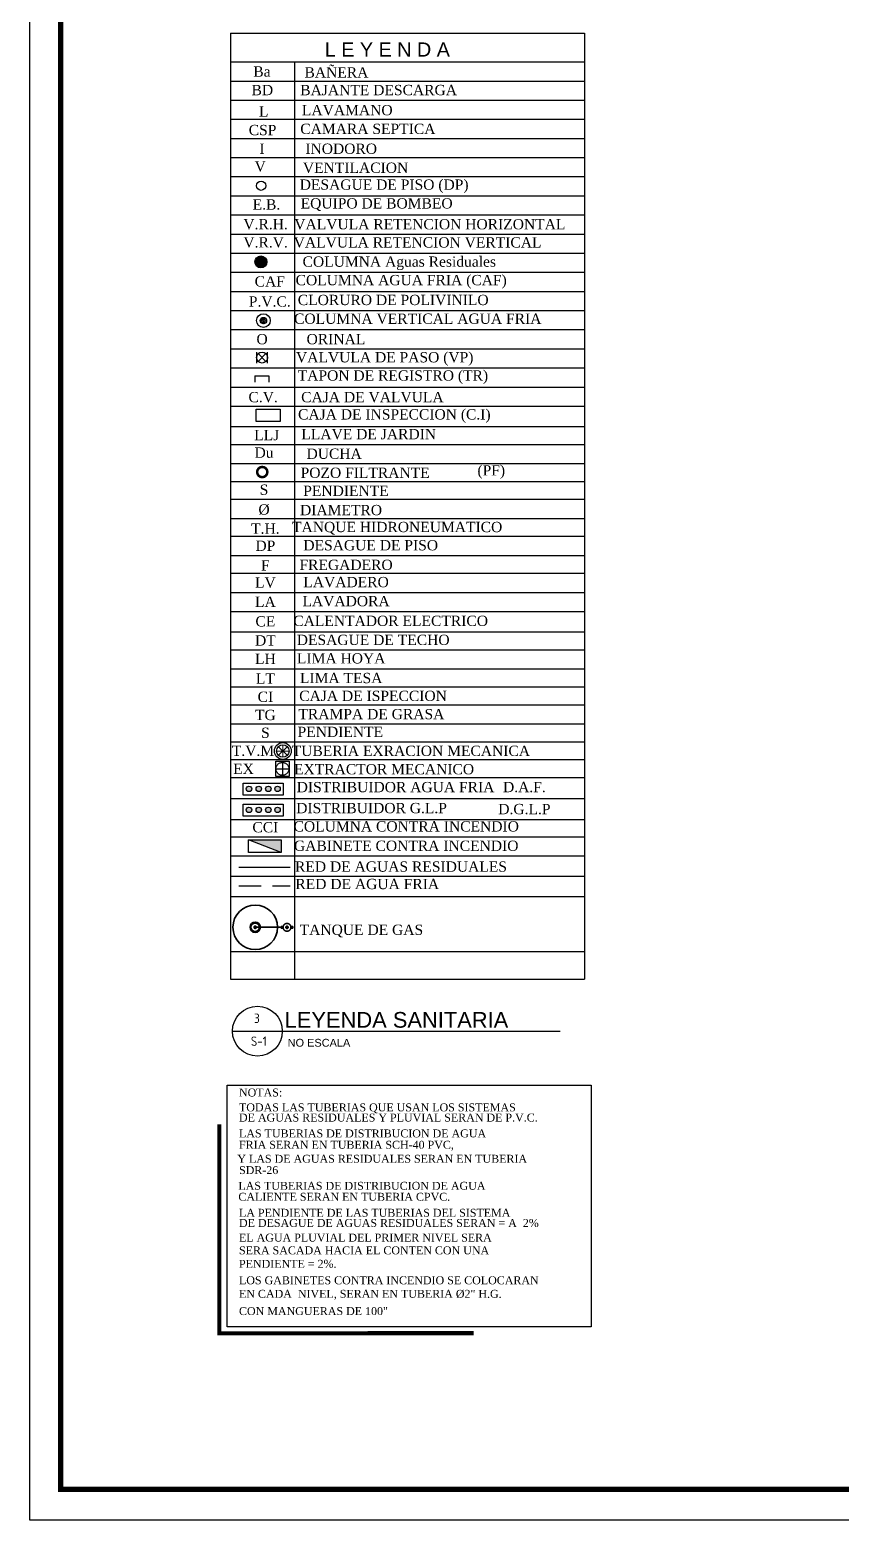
# Model space of a CAD drawing. Header units: feet. Extents: x 1019 to 2236, y -546 to 122.
# Drawn here: x 1054.27 to 1065.74, y -416.12 to -395.07 of the extents above; entities that cross this region are included whole.
import ezdxf
from ezdxf.enums import TextEntityAlignment as Align

# ---------------------------------------------------------------- set-up
doc = ezdxf.new("R2010")
doc.units = ezdxf.units.FT
doc.header["$LTSCALE"] = 0.05
doc.header["$MEASUREMENT"] = 0
doc.linetypes.add('ACAD_ISO14W100', pattern=[25.5, 12, -3, 0.5, -3, 0.5, -3, 0.5, -3])
doc.linetypes.add('HIDDEN', pattern=[9.525, 6.35, -3.175])
for name, color, linetype in [('2', 7, 'Continuous'), ('8', 7, 'Continuous'), ('AGUAS-N', 4, 'Continuous'), ('ANNOBJ', 2, 'Continuous'), ('LINEA-L', 3, 'Continuous'), ('MARCO', 1, 'Continuous'), ('techo2', 3, 'Continuous'), ('TEXTO', 2, 'Continuous'), ('TEXTO1', 4, 'Continuous'), ('TEXTO2', 2, 'Continuous'), ('textos', 7, 'Continuous'), ('VUELO', 8, 'HIDDEN')]:
    doc.layers.add(name, color=color, linetype=linetype)
doc.layers.add('CE-Hormigón-Muros Contención', color=250, linetype='Continuous', lineweight=0)
doc.layers.add('GAS', color=6, linetype='ACAD_ISO14W100', lineweight=35)
doc.styles.add('DAMIAN', font='arial.ttf', dxfattribs={"height": 0.12})
doc.styles.add('GDG', font='times.ttf', dxfattribs={"height": 0.15})
doc.styles.add('RD100', font='ARCHITXT.SHX', dxfattribs={"width": 0.9, "height": 0.125})
doc.styles.get("Standard").update_dxf_attribs({"font": 'arial.ttf'})
doc.styles.add('STYLE2', font='arial.ttf')
doc.linetypes.add('GAS_LINE', pattern='A,12.7,-5.08,["GAS",Standard,S=2.54,R=0,X=-2.54,Y=-1.27],-6.35', length=24.13)

msp = doc.modelspace()

# ---------------------------------------------------------------- hatches: boundary and pattern name
at = {"layer": 'GAS'}
h = msp.add_hatch(color=256, dxfattribs=at)
h.dxf.hatch_style = 1
edge = h.paths.add_edge_path()
edge.add_arc((1057.457, -407.747), 0.0161, 0, 360)
h = msp.add_hatch(color=256, dxfattribs=at)
h.dxf.hatch_style = 1
edge = h.paths.add_edge_path()
edge.add_arc((1057.906, -407.747), 0.0161, 0, 360)
at = {"layer": 'techo2', "linetype": 'Continuous', "ltscale": 0.1}
h = msp.add_hatch(color=256, dxfattribs=at)
h.paths.add_polyline_path([(1057.407, -405.791, 1), (1057.33, -405.791, 1)])
h.paths.add_polyline_path([(1057.546, -405.791, 1), (1057.469, -405.791, 1)])
h.paths.add_polyline_path([(1057.681, -405.791, 1), (1057.605, -405.791, 1)])
h.paths.add_polyline_path([(1057.812, -405.791, 1), (1057.735, -405.791, 1)])
h = msp.add_hatch(color=256, dxfattribs=at)
h.paths.add_polyline_path([(1057.407, -406.088, 1), (1057.33, -406.088, 1)])
h.paths.add_polyline_path([(1057.546, -406.088, 1), (1057.469, -406.088, 1)])
h.paths.add_polyline_path([(1057.681, -406.088, 1), (1057.605, -406.088, 1)])
h.paths.add_polyline_path([(1057.812, -406.088, 1), (1057.735, -406.088, 1)])
msp.add_hatch(color=256, dxfattribs=at).paths.add_polyline_path([(1057.822, -406.511), (1057.361, -406.511), (1057.822, -406.688)])
at = {"layer": 'TEXTO'}
msp.add_hatch(color=256, dxfattribs=at).paths.add_polyline_path([(1057.621, -398.346, 1), (1057.452, -398.346, 1)])
h = msp.add_hatch(color=256, dxfattribs=at)
h.paths.add_polyline_path([(1057.466, -401.315, 1), (1057.647, -401.315, 1)])
h.paths.add_polyline_path([(1057.611, -401.315, -1), (1057.502, -401.315, -1)], flags=16)

# ---------------------------------------------------------------- linework, layer by layer
at = {"layer": '2', "color": 1, "linetype": 'Continuous'}
for p, q in [((1057.11, -395.114), (1062.108, -395.114)), ((1057.11, -395.114), (1057.11, -408.478)), ((1062.108, -395.114), (1062.108, -408.478)), ((1057.11, -395.519), (1062.108, -395.519)), ((1057.11, -395.79), (1062.108, -395.79)), ((1057.11, -396.06), (1062.108, -396.06)), ((1057.11, -396.33), (1062.108, -396.33)), ((1057.11, -396.6), (1062.108, -396.6)), ((1057.11, -396.871), (1062.108, -396.871)), ((1057.11, -397.141), (1062.108, -397.141)), ((1057.11, -397.411), (1062.108, -397.411)), ((1057.11, -397.681), (1062.108, -397.681)), ((1057.11, -397.952), (1062.108, -397.952)), ((1057.11, -398.222), (1062.108, -398.222)), ((1057.11, -398.492), (1062.108, -398.492)), ((1057.11, -398.762), (1062.108, -398.762)), ((1057.11, -399.033), (1062.108, -399.033)), ((1057.11, -399.303), (1062.108, -399.303)), ((1057.11, -399.573), (1062.108, -399.573)), ((1057.11, -399.843), (1062.108, -399.843)), ((1057.11, -400.114), (1062.108, -400.114)), ((1057.11, -400.384), (1062.108, -400.384)), ((1057.11, -400.671), (1062.108, -400.671)), ((1057.11, -400.924), (1062.108, -400.924)), ((1057.11, -401.195), (1062.108, -401.195)), ((1057.11, -401.447), (1062.108, -401.447)), ((1057.11, -401.7), (1062.108, -401.7)), ((1057.11, -401.97), (1062.108, -401.97)), ((1057.11, -402.223), (1062.108, -402.223)), ((1057.11, -402.493), (1062.108, -402.493)), ((1057.11, -402.745), (1062.108, -402.745)), ((1057.11, -403.016), (1062.108, -403.016)), ((1057.11, -403.286), (1062.108, -403.286)), ((1057.11, -403.573), (1062.108, -403.573)), ((1057.11, -403.826), (1062.108, -403.826)), ((1057.11, -404.097), (1062.108, -404.097)), ((1057.11, -404.349), (1062.108, -404.349)), ((1057.11, -404.602), (1062.108, -404.602)), ((1057.11, -404.872), (1062.108, -404.872)), ((1057.11, -405.125), (1062.108, -405.125)), ((1057.11, -405.377), (1062.108, -405.377)), ((1057.11, -405.63), (1062.108, -405.63)), ((1057.11, -405.928), (1062.108, -405.928)), ((1057.11, -406.225), (1062.108, -406.225)), ((1057.11, -406.468), (1062.108, -406.468)), ((1057.11, -406.738), (1062.108, -406.738)), ((1057.11, -407.026), (1062.108, -407.026)), ((1057.11, -407.026), (1062.108, -407.026)), ((1057.11, -407.313), (1062.108, -407.313)), ((1057.11, -408.087), (1062.108, -408.087)), ((1057.11, -408.478), (1062.108, -408.478))]:
    msp.add_line(p, q, dxfattribs=at)
at = {"layer": '8', "color": 1, "linetype": 'Continuous'}
msp.add_line((1058.011, -395.519), (1058.011, -408.478), dxfattribs=at)
at = {"layer": 'AGUAS-N', "color": 3, "linetype": 'HIDDEN', "ltscale": 5}
for p, q in [((1057.75, -405.508), (1057.932, -405.508)), ((1057.841, -405.417), (1057.841, -405.6))]:
    msp.add_line(p, q, dxfattribs=at)
msp.add_lwpolyline([(1057.747, -405.401), (1057.935, -405.401), (1057.935, -405.615), (1057.747, -405.615)], close=True, dxfattribs=at)
at = {"layer": 'AGUAS-N', "color": 6, "linetype": 'Continuous', "ltscale": 0.1}
for radius in [0.119, 0.0879]:
    msp.add_circle((1057.847, -405.256), radius, dxfattribs=at)
at = {"layer": 'AGUAS-N', "color": 3, "linetype": 'HIDDEN', "ltscale": 5}
msp.add_circle((1057.841, -405.508), 0.0913, dxfattribs=at)
at = {"layer": 'ANNOBJ', "ltscale": 0.05, "elevation": 12.252}
msp.add_lwpolyline([(1057.062, -409.979), (1062.205, -409.979), (1062.205, -413.391), (1057.062, -413.391)], close=True, dxfattribs=at)
at = {"layer": 'ANNOBJ', "ltscale": 0.05, "const_width": 0.0582, "elevation": 12.252}
msp.add_lwpolyline([(1056.95, -410.532), (1056.95, -413.483), (1060.546, -413.481)], dxfattribs=at)
at = {"layer": 'CE-Hormigón-Muros Contención', "linetype": 'Continuous', "ltscale": 0.1}
for p, q in [((1057.759, -405.256), (1057.935, -405.256)), ((1057.911, -405.195), (1057.784, -405.317)), ((1057.784, -405.195), (1057.911, -405.317)), ((1057.847, -405.168), (1057.847, -405.344))]:
    msp.add_line(p, q, dxfattribs=at)
at = {"layer": 'GAS', "linetype": 'GAS_LINE'}
msp.add_line((1057.457, -407.747), (1057.822, -407.747), dxfattribs=at)
at = {"layer": 'GAS'}
for points in [[(1057.852, -407.735), (1057.822, -407.735), (1057.822, -407.759), (1057.852, -407.759), (1057.852, -407.759)], [(1057.96, -407.735), (1057.99, -407.735), (1057.99, -407.759), (1057.96, -407.759), (1057.96, -407.759)]]:
    msp.add_lwpolyline(points, dxfattribs=at)
at = {"layer": 'GAS', "linetype": 'Continuous', "ltscale": 5}
for radius in [0.315, 0.0731, 0.06]:
    msp.add_circle((1057.457, -407.747), radius, dxfattribs=at)
at = {"layer": 'GAS'}
for centre, radius in [((1057.457, -407.747), 0.0161), ((1057.906, -407.747), 0.0555), ((1057.906, -407.747), 0.0161)]:
    msp.add_circle(centre, radius, dxfattribs=at)
at = {"layer": 'LINEA-L'}
msp.add_line((1057.137, -409.215), (1061.766, -409.215), dxfattribs=at)
msp.add_circle((1057.488, -409.215), 0.352, dxfattribs=at)
at = {"layer": 'MARCO'}
msp.add_lwpolyline([(1054.272, -374.123), (1118.772, -374.123), (1118.772, -416.123), (1054.272, -416.123)], close=True, dxfattribs=at)
at = {"layer": 'MARCO', "const_width": 0.075}
msp.add_lwpolyline([(1111.6, -374.557), (1054.706, -374.557), (1054.706, -415.689), (1111.6, -415.689)], close=True, dxfattribs=at)
at = {"layer": 'techo2', "linetype": 'Continuous', "ltscale": 0.1}
msp.add_line((1057.822, -406.688), (1057.361, -406.511), dxfattribs=at)
for points in [[(1057.289, -405.712), (1057.854, -405.712), (1057.854, -405.878), (1057.289, -405.878)], [(1057.289, -406.009), (1057.854, -406.009), (1057.854, -406.175), (1057.289, -406.175)], [(1057.361, -406.511), (1057.822, -406.511), (1057.822, -406.688), (1057.361, -406.688)]]:
    msp.add_lwpolyline(points, close=True, dxfattribs=at)
for centre in [(1057.369, -405.791), (1057.508, -405.791), (1057.643, -405.791), (1057.773, -405.791), (1057.369, -406.088), (1057.508, -406.088), (1057.643, -406.088), (1057.773, -406.088)]:
    msp.add_circle(centre, 0.0384, dxfattribs=at)
at = {"layer": 'TEXTO'}
for p, q in [((1057.528, -399.177), (1057.574, -399.13)), ((1057.533, -399.197), (1057.594, -399.135)), ((1057.545, -399.21), (1057.608, -399.147)), ((1057.562, -399.219), (1057.616, -399.164)), ((1057.589, -399.217), (1057.615, -399.191)), ((1057.476, -399.62), (1057.476, -399.775)), ((1057.499, -399.642), (1057.609, -399.752)), ((1057.499, -399.752), (1057.609, -399.642)), ((1057.631, -399.775), (1057.631, -399.62)), ((1057.451, -399.957), (1057.648, -399.957)), ((1057.451, -399.957), (1057.451, -400.045)), ((1057.648, -399.957), (1057.648, -400.045))]:
    msp.add_line(p, q, dxfattribs=at)
for centre, radius in [((1057.541, -397.269), 0.0659), ((1057.537, -398.346, 8.956), 0.0845), ((1057.573, -399.175), 0.0966), ((1057.573, -399.175), 0.0452), ((1057.554, -399.697), 0.0776)]:
    msp.add_circle(centre, radius, dxfattribs=at)
msp.add_3dface([(1057.472, -400.428), (1057.809, -400.428), (1057.809, -400.6), (1057.472, -400.6)], dxfattribs=at)
at = {"layer": 'VUELO', "color": 20, "linetype": 'Continuous'}
msp.add_line((1057.226, -406.899, -31.807), (1057.949, -406.899, -31.807), dxfattribs=at)
at = {"layer": 'VUELO', "color": 8, "linetype": 'HIDDEN'}
msp.add_line((1057.226, -407.16, -31.807), (1057.949, -407.16, -31.807), dxfattribs=at)

# ---------------------------------------------------------------- texts
at = {"layer": 'TEXTO', "style": 'GDG'}
for s, height, p in [('Ba', 0.1454, (1057.552, -395.657)), ('BAÑERA', 0.1454, (1058.605, -395.649)), ('BD', 0.1454, (1057.558, -395.918)), ('BAJANTE DESCARGA', 0.14542, (1059.201, -395.918)), ('L', 0.145, (1057.578, -396.22)), ('LAVAMANO', 0.1454, (1058.758, -396.202)), ('CSP', 0.1454, (1057.561, -396.483)), ('CAMARA SEPTICA', 0.14542, (1059.049, -396.466)), ('I', 0.145, (1057.552, -396.747)), ('INODORO', 0.1454, (1058.672, -396.747)), ('V', 0.145, (1057.528, -396.999)), ('VENTILACION', 0.14542, (1058.875, -397.016)), ('DESAGUE DE PISO (DP)', 0.14542, (1059.279, -397.273)), ('E.B.', 0.1454, (1057.616, -397.536)), ('EQUIPO DE BOMBEO', 0.14542, (1059.173, -397.536)), ('V.R.H.', 0.1454, (1057.604, -397.814)), ('VALVULA RETENCION HORIZONTAL', 0.14542, (1059.925, -397.814)), ('V.R.V.', 0.1454, (1057.604, -398.071)), ('VALVULA RETENCION VERTICAL', 0.14542, (1059.752, -398.071)), ('COLUMNA Aguas Residuales', 0.14542, (1059.493, -398.361)), (' CAF ', 0.1454, (1057.663, -398.622)), ('COLUMNA AGUA FRIA (CAF)', 0.14542, (1059.52, -398.622)), ('CLORURO DE POLIVINILO', 0.14542, (1059.407, -398.884)), ('P.V.C.', 0.1454, (1057.663, -398.906)), ('COLUMNA VERTICAL AGUA FRIA', 0.14542, (1059.754, -399.149)), ('O          ORINAL', 0.14542, (1058.244, -399.437)), ('VALVULA DE PASO (VP)', 0.14542, (1059.287, -399.712)), ('TAPON DE REGISTRO (TR)', 0.14542, (1059.403, -399.97)), ('C.V.      CAJA DE VALVULA', 0.14542, (1058.741, -400.257)), ('CAJA DE INSPECCION (C.I)', 0.14542, (1059.423, -400.519)), ('LLAVE DE JARDIN', 0.14542, (1059.061, -400.78)), ('LLJ', 0.1454, (1057.62, -400.793)), ('Du', 0.1454, (1057.582, -401.041)), ('DUCHA', 0.1454, (1058.573, -401.056)), ('POZO FILTRANTE', 0.14542, (1059.011, -401.325)), ('(PF)', 0.1454, (1060.793, -401.31)), ('S', 0.145, (1057.582, -401.564)), ('PENDIENTE', 0.1454, (1058.74, -401.58)), ('%%C', 0.1454, (1057.582, -401.844)), ('DIAMETRO', 0.1454, (1058.67, -401.852)), ('T.H.', 0.1454, (1057.601, -402.115)), ('TANQUE HIDRONEUMATICO', 0.14542, (1059.463, -402.108)), ('DP', 0.1454, (1057.601, -402.356)), ('DESAGUE DE PISO', 0.14542, (1059.089, -402.349)), ('F', 0.145, (1057.601, -402.634)), ('FREGADERO', 0.1454, (1058.741, -402.626)), ('LV', 0.1454, (1057.601, -402.877)), ('LAVADERO', 0.1454, (1058.741, -402.87)), ('LA', 0.1454, (1057.601, -403.147)), ('LAVADORA', 0.1454, (1058.741, -403.139)), ('CE', 0.1454, (1057.601, -403.424)), ('CALENTADOR ELECTRICO', 0.14542, (1059.371, -403.417)), ('DT', 0.1454, (1057.601, -403.694)), ('DESAGUE DE TECHO', 0.14542, (1059.124, -403.686)), ('LH', 0.1454, (1057.601, -403.954)), ('LIMA HOYA', 0.1454, (1058.672, -403.947)), ('LT', 0.1454, (1057.601, -404.232)), ('LIMA TESA', 0.1454, (1058.672, -404.225)), ('CI', 0.1454, (1057.601, -404.49)), ('CAJA DE ISPECCION', 0.14542, (1059.122, -404.477, 24.467)), ('TG', 0.1454, (1057.601, -404.747)), ('TRAMPA DE GRASA', 0.14542, (1059.099, -404.735, 24.467)), ('PENDIENTE', 0.1454, (1058.66, -404.986, 24.467)), ('S', 0.145, (1057.601, -404.998)), ('T.V.M', 0.1454, (1057.426, -405.254)), ('TUBERIA EXRACION MECANICA', 0.14542, (1059.657, -405.254)), ('EX', 0.1454, (1057.292, -405.508)), ('EXTRACTOR MECANICO', 0.14542, (1059.278, -405.513, 24.467)), ('DISTRIBUIDOR AGUA FRIA', 0.14542, (1059.44, -405.766, 24.467)), ('D.A.F.', 0.1454, (1061.261, -405.766, 24.467)), ('DISTRIBUIDOR G.L.P ', 0.14542, (1059.129, -406.063, 24.467)), ('D.G.L.P', 0.1454, (1061.261, -406.077, 24.467)), ('CCI', 0.1454, (1057.601, -406.333)), ('COLUMNA CONTRA INCENDIO', 0.14542, (1059.591, -406.321, 24.467)), ('GABINETE CONTRA INCENDIO', 0.14542, (1059.591, -406.595, 24.467)), ('RED DE AGUAS RESIDUALES', 0.14542, (1059.517, -406.889)), ('RED DE AGUA FRIA', 0.14542, (1059.04, -407.135)), ('TANQUE DE GAS', 0.14542, (1058.958, -407.799))]:
    msp.add_text(s, height=height, dxfattribs=at).set_placement(p, align=Align.MIDDLE)
at = {"layer": 'TEXTO', "style": 'RD100'}
for s, height, p in [('3', 0.133, (1057.481, -409.099)), ('S-1', 0.1327, (1057.508, -409.422))]:
    msp.add_text(s, height=height, dxfattribs=at).set_placement(p, align=Align.CENTER)
at = {"layer": 'TEXTO', "style": 'GDG'}
for s, height, p in [('NOTAS:', 0.112, (1057.228, -410.025)), ('TODAS LAS TUBERIAS QUE USAN LOS SISTEMAS  ', 0.11203, (1057.228, -410.235)), ('DE AGUAS RESIDUALES Y PLUVIAL SERAN DE P.V.C.', 0.11203, (1057.228, -410.379)), ('LAS TUBERIAS DE DISTRIBUCION DE AGUA  ', 0.11203, (1057.228, -410.603)), ('FRIA SERAN EN TUBERIA SCH-40 PVC, ', 0.11203, (1057.228, -410.763)), ('Y LAS DE AGUAS RESIDUALES SERAN EN TUBERIA  ', 0.11203, (1057.205, -410.961)), ('  SDR-26', 0.112, (1057.144, -411.121)), ('LAS TUBERIAS DE DISTRIBUCION DE AGUA  ', 0.11203, (1057.219, -411.343)), ('CALIENTE SERAN EN TUBERIA CPVC. ', 0.11203, (1057.219, -411.498)), ('LA PENDIENTE DE LAS TUBERIAS DEL SISTEMA', 0.11203, (1057.228, -411.724)), ('DE DESAGUE DE AGUAS RESIDUALES SERAN = A  2%%%', 0.11203, (1057.228, -411.868)), ('EL AGUA PLUVIAL DEL PRIMER NIVEL SERA ', 0.11203, (1057.228, -412.075)), ('SERA SACADA HACIA EL CONTEN CON UNA', 0.11203, (1057.228, -412.255)), ('PENDIENTE = 2%%%.', 0.11203, (1057.228, -412.445)), ('LOS GABINETES CONTRA INCENDIO SE COLOCARAN', 0.11203, (1057.228, -412.678)), ('EN CADA  NIVEL, SERAN EN TUBERIA %%C2" H.G.', 0.11203, (1057.228, -412.869)), ('CON MANGUERAS DE 100" ', 0.11203, (1057.228, -413.113))]:
    msp.add_text(s, height=height, dxfattribs=at).set_placement(p, align=Align.TOP_LEFT)
at = {"layer": 'TEXTO1', "style": 'STYLE2'}
msp.add_text('LEYENDA SANITARIA', height=0.22124, dxfattribs=at).set_placement((1057.873, -409.165))
at = {"layer": 'TEXTO2', "insert": (1057.916, -409.323), "char_height": 0.11062, "attachment_point": 1, "style": 'STYLE2'}
msp.add_mtext('NO ESCALA  ', dxfattribs=at)
at = {"layer": 'textos', "color": 7, "style": 'DAMIAN'}
msp.add_text('L E Y E N D A', height=0.19982, dxfattribs=at).set_placement((1059.324, -395.345), align=Align.MIDDLE)

doc.saveas('drawing.dxf')
